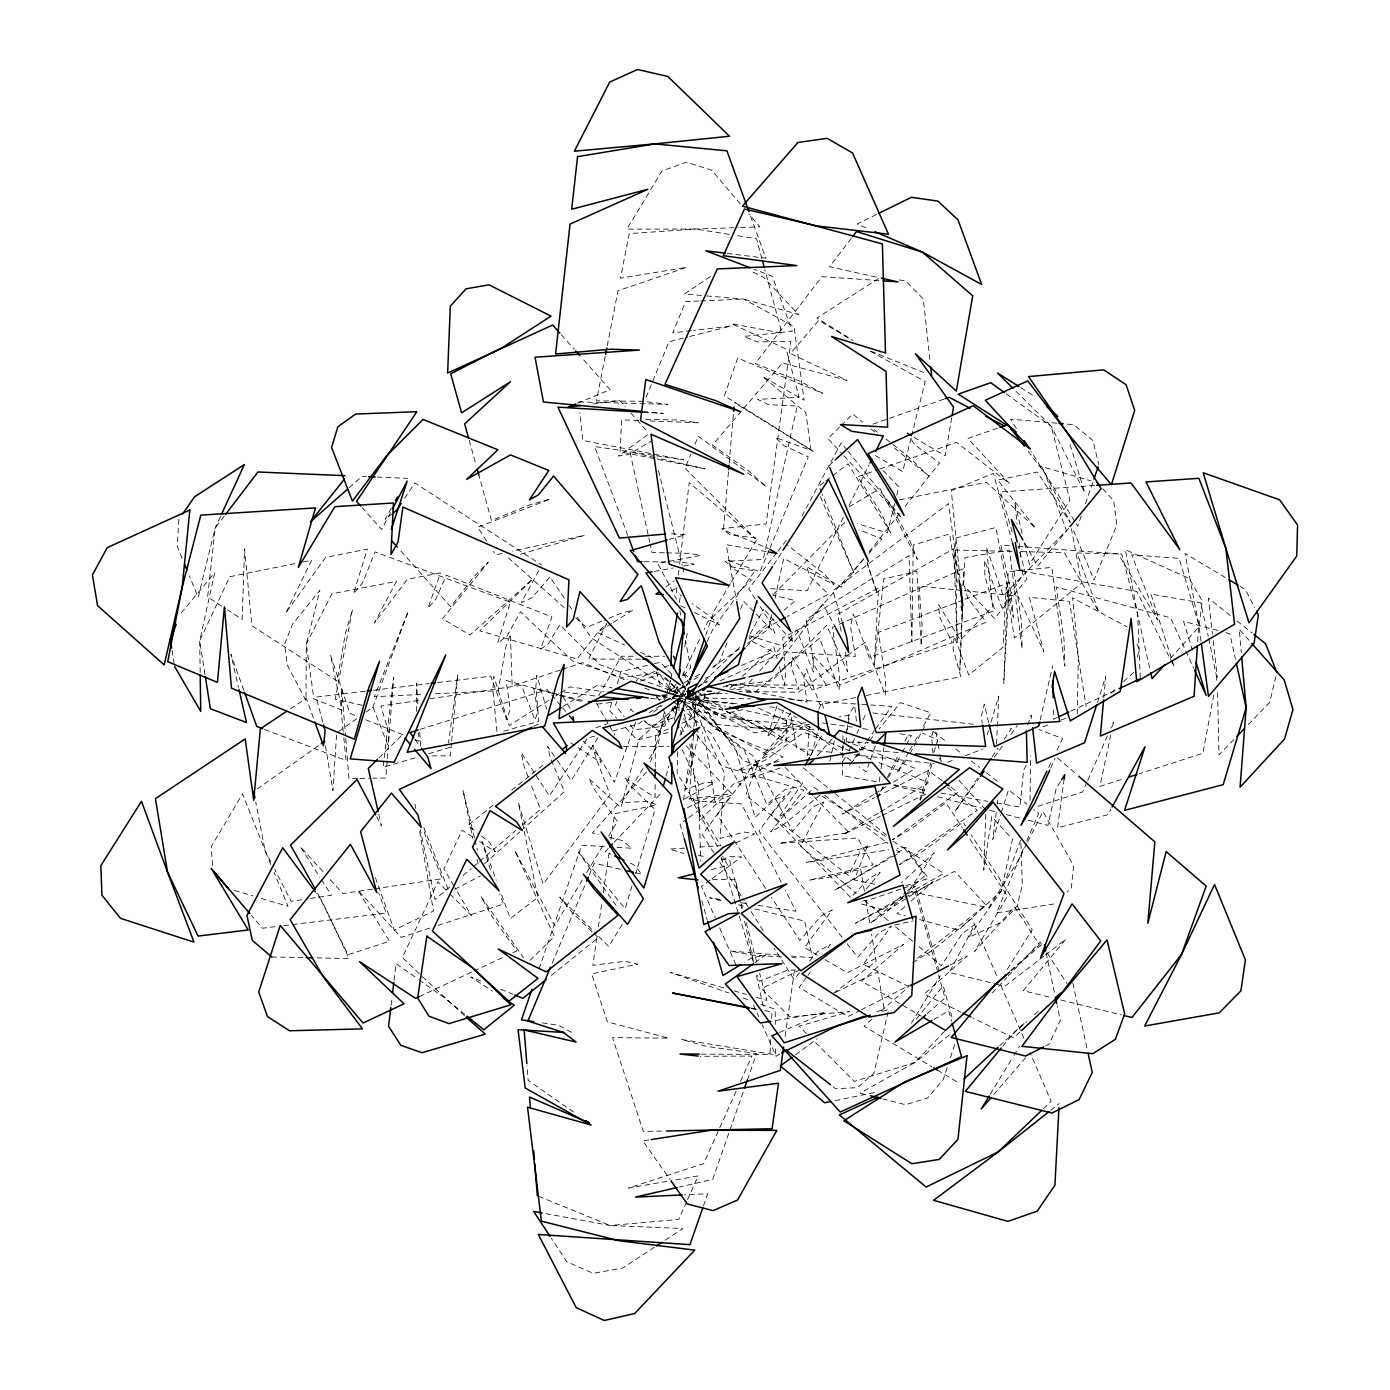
<?xml version="1.0" encoding="UTF-8"?>
<svg xmlns="http://www.w3.org/2000/svg" width="1390" height="1390" viewBox="0 0 1390 1390"><rect width="100%" height="100%" fill="white"/><g stroke="black" fill="none" stroke-linecap="round" stroke-linejoin="round"><path stroke-width="0.75" stroke-dasharray="5 3.75" d="M655.142 784.533L655.072 797.495L624.266 777.653L630.921 786.201L655.003 809.536L635.699 873.598M655.229 767.245L655.402 736.995L678.946 700.317M842.757 752.598L842.496 775.707L876.69 781.753M842.774 750.496L842.879 742.104M842.896 740.001L842.948 735.797M1030.06 800.414L1030.563 756.195M1077.25 714.008L1078.362 656.41L1072.576 597.77L1127.099 626.89M677.729 751.556L677.086 773.153L720.837 845.624L697.415 847.222M678.928 710.533L679.31 697.572M985.771 814.401L983.755 870.209L991.782 816.573L1012.476 839.421L1001.234 891.025L968.622 937.468L1002.815 921.553L1017.115 906.176L1022.345 885.065L1020.799 839.994L1001.234 891.025L958.648 930.101L919.641 919.607M962.227 605.449L959.83 670.397L962.731 606.509M962.94 585.972L963.583 568.649L832.436 627.376L839.491 674.984L839.195 690.031L819.596 638.149L754.944 692.394L746.395 692.689M669.945 690.813L670.345 680.405M963.704 585.207L964.955 557.529L1009.453 550.162L1022.119 648.661L1021.442 621.504L1013.744 569.605L1020.121 570.734M996.543 744.032L998.75 696.216L990.844 722.661M770.668 1039.598L769.973 1054.489L699.257 1054.106M771.693 1018.349L771.989 1011.972L763.527 1010.374M178.841 519.408L177.277 546.496L182.09 558.241M681.847 723.165C695.191 719.794 704.626 706.763 704.678 693.21M807.486 755.674L809.31 726.379M336.554 734.997L332.922 790.667L325.069 743.372M693.384 735.64L689.44 795.845L717.431 846.684M693.94 727.039L696.06 694.792M1197.659 641.468L1198.771 624.614L1185.062 553.463L1227.092 578.605M387.15 760.869L385.794 777.983L372.798 778.192M387.306 758.731L393.7 677.399L384.074 758.784M728.447 471.731L723.443 530.024L768.322 548.355M729.194 463.096L733.451 413.438M451.507 743.094L450.343 755.865L431.63 755.847M451.698 740.974L457.71 675.036L448.553 742.781M1103.799 697.78L1105.728 676.53L1097.388 702.61M677.469 692.376L678.094 686M846.076 742.677L847.083 732.026M847.292 729.889L848.109 721.375M848.3 719.238L848.717 714.981L854.659 705.477L856.57 722.261M383.814 760.921L383.049 767.35L416.236 757.446M676.843 587.97L676.339 592.262L681.604 596.032M678.355 575.078L679.363 566.477M679.623 564.34L689.197 482.695L755.257 538.486L685.027 468.291L690.813 454.252M391.059 1005.422L392.049 997.064M394.048 980.332L396.028 963.618L417.191 978.543M996.248 812.403L992.808 839.456L1000.644 814.679M997.308 804.08L997.846 799.928M879.262 781.667L880.704 771.05M880.999 768.931L883.884 747.733M1064.167 778.939L1057.512 827.849L1107.934 814.696L1111.027 809.032M785.124 1036.401L794.715 968.482M596.849 937.572L592.87 965.32L624.909 961.202L637.663 964.156L591.636 973.886L607.343 1021.824L668.642 1038.191L612.538 1037.635L643.257 1131.408L664.403 1131.043M598.378 926.904L602.061 901.311M603.277 892.762L609.411 850.089M610.94 839.421L614.623 813.81L656.845 804.897L648.035 801.387L621.712 802.534L643.309 768.131M683.55 799.962L692.133 741.287M679.293 602.53L680.753 594.034M951.733 417.747L945.165 455.851L912.761 436.564M678.042 701.116L675.245 717.118L678.754 701.464M1213.748 694.93L1202.889 753.311L1139.07 773.813M1216.458 680.318L1217.24 676.148L1212.671 636.047M675.227 696.703L677.208 686.295M684.714 646.732L687.876 630.07M664.142 712.983L658.096 744.588L647.862 760.886M605.171 356.396L596.466 400.859L643.483 401.328M607.239 345.815L618.029 290.753L686.643 267.332L620.496 278.174L629.218 233.607L695.695 229.055L738.438 227.578M1137.506 657.14L1139.192 648.852L1136.412 643.136M842.479 750.253L843.348 746.117M843.782 744.05L845.52 735.779M845.954 733.712L847.674 725.424M848.109 723.356L849.846 715.086L839.351 716.875M1110.784 734.806L1099.959 786.375L1124.666 778.435M1112.521 726.553L1113.39 722.435L1110.819 728.221M771.485 614.814L768.305 629.427L746.969 643.831M775.099 598.134L783.699 558.485L833.948 584.582L824.131 573.948L786.74 544.376M829.882 760.938L831.22 754.978M831.654 752.998L834.33 741.078M1040.224 719.812L1052.664 665.775M674.15 720.42L678.529 701.95M1275.898 676.496L1269.626 702.454L1247.282 725.597M894.691 503.562L887.359 532.856L857.283 523.596M896.776 495.188L898.861 486.813L880.86 468.187M911.041 438.111L902.666 471.627L874.762 455.208M911.562 436.026L925.184 381.572L868.941 350.454L923.777 372.52M666.905 693.523L670.154 680.944M670.71 678.841L672.326 672.552M666.053 776.193L668.851 765.907M811.378 754.822L818.119 730.654M931.873 763.944L924.941 788.755L920.302 800.188M919.832 799.719L930.883 762.606M933.958 752.303L937.659 739.932L922.665 733.155M611.808 702.28L609.359 710.446L616.673 718.213M617.316 683.88L620.982 671.613L652.119 664.229M933.211 731.088L931.578 736.526L933.02 753.172M987.195 734.858L988.412 730.793M631.964 886.003L625.118 908.747L578.414 852.087L618.168 908.365M776.941 705.859L767.454 737.343L773.848 728.777L783.751 710.412M1001.304 812.611L1008.497 789.885L1026.967 804.219M650.503 762.068L666.14 713.105M947.181 1067.607L943.254 1079.544L927.721 1097.961L905.568 1104.737L882.876 1098.934M950.447 1057.651L955 1043.716M705.703 635.247L714.008 611.009L730.375 583.678M1081.246 516.02L1077.719 526.271L1075.443 522.588M1085.468 503.701L1093.218 481.131M538.955 969.073L581.645 845.224L606.631 846.736M703.444 1205.964L707.701 1193.749L684.332 1194.827M743.146 1092.123L712.722 1179.363L679.31 1187.043M747.403 1079.943L756.594 1053.568L706.815 1046.409L681.256 1039.407L775.464 1054.854L775.429 1046.166M1027.714 724.833L1031.154 715.068L1031.867 721.341M635.647 722.47L614.397 782.292L592.626 745.388L595.806 757.724L610.036 794.594L543.143 884.127L518.314 802.499L537.826 897.349L510.321 918.581L500.678 892.258M875.3 746.169L866.126 771.902L859.211 766.759M372.763 707.597L408.365 611.148L374.344 696.685L423.446 694.322M727.057 642.736L718.335 664.403L712.601 667.461M740.523 609.237L743.685 601.349L774.908 633.076L769.938 621.782L756.542 600.966M694.948 444.227L698.249 436.217L766.446 486.795L748.776 471.088L712.445 445.078L782.431 362.946L847.101 380.391L790.441 353.564L818.762 320.326L850.367 339.299M646.072 397.332L669.042 341.749L687.668 337.023M552.247 963.062L585.85 883.136M589.204 875.144L594.242 863.155L621.156 869.445M769.087 550.093L759.913 571.898L727.37 560.17L732.495 568.163L751.399 580.047L707.736 621.834L704.122 629.531M769.921 548.112L808.285 456.876L784.151 445.773L775.551 437.572L811.013 450.377L805.835 412.656L762.554 376.534L804.132 400.216L793.985 326.459L743.615 299.076L703.427 295.636M617.091 701.186L615.457 704.973L624.093 716.562M672.899 707.267L664.715 726.223L633.962 729.82L630.261 724.85M1023.353 848.838L996.508 912.9L1056.226 903.656M1026.776 840.95L1038.73 813.341L1033.691 809.432M1086.876 782.292L1082.584 791.952L1036.036 806.895M1087.727 780.363L1107.396 735.953M686.66 1201.638L678.685 1219.447L610.141 1225.494L544.255 1213.348M687.546 1199.657L698.18 1175.923L670.727 1180.701M736.092 1091.272L703.688 1163.621L628.471 1188.05L668.607 1181.066M740.47 1081.49L751.851 1056.07L700.212 1056.296M849.012 750.739L851.636 744.971M852.504 743.042L856.014 735.345M856.9 733.416L858.655 729.559M863.034 719.933L866.543 712.236M1050.684 768.131L1055.062 758.523M220.489 516.472L215.189 528.026L198.162 597.37L189.335 575.842M672.465 698.44L674.046 695M689.214 680.839L681.986 696.581L676.913 696.668M707.267 641.468L712.688 629.653L754.961 570.908L732.026 567.016L725.059 561.282L763.197 559.475L797.252 406.036L768.566 404.664L757.602 399.347L799.18 397.366L786.201 349.081L731.522 323.714L781.91 333.148L764.795 269.504M675.227 691.073L677.034 687.216M682.455 675.679L700.508 637.228M818.745 709.3L821.994 702.402L823.957 710.638M1048.703 767.471L1051.483 761.685M1057.025 750.131L1062.568 738.577L1039.216 729.611M882.789 786.949L878.185 796.435L883.38 786.914M887.411 777.444L898.496 754.666M904.96 741.374L908.66 733.764M1026.185 765.143L1023.561 770.529L1019.93 807.069L996.422 802.916M843.365 517.184L807.208 590.733L768.305 588.561M849.064 505.578L869.045 464.938M680.926 697.902L683.602 692.498M1026.793 843.661L1018.227 860.671L988.742 907.687L908.73 891.216L934.236 852.834L901.485 882.737M1027.749 841.767L1043.004 811.499L1073.619 865.709L1071.377 887.689L1067.242 892.05M390.468 512.702L381.607 529.434L362.13 507.593M801.891 516.159L841.245 442.785L846.632 449.491M681.308 694.844L688.345 681.76M910.016 753.589L913.056 747.942M914.081 746.065L921.188 732.86M922.196 730.984L925.254 725.337M888.575 777.375L901.05 754.527M902.075 752.616L905.203 746.899M906.245 744.988L911.44 735.466L896.62 733.364M391.285 508.08L385.169 519.217L391.737 514.126M538.781 570.734L521.267 602.6L531.884 597.822L549.919 576.972L564.496 598.465M810.526 755.76L822.741 733.694M750.218 633.701L763.892 609.046M908.573 752.355L896.898 773.049L907.983 757.359M909.633 750.478L913.873 742.955M914.933 741.078L919.172 733.555M923.412 726.032L930.848 712.861L900.459 702.628L879.019 728.986M598.603 695.73L621.382 656.254L636.585 656.254M679.988 735.206L699.535 701.377L696.268 695.73M731.453 581.854L757.637 538.139L730.393 535.046L721.671 528.704L766.133 523.943L790.893 341.523L757.168 341.888L743.806 336.415L792.283 331.22L772.388 276.315L754.249 269.347M582.236 880.009L554.784 925.792L514.804 850.541L554.454 936.46L530.216 960.229M586.632 872.677L604.216 843.382M608.611 836.05L617.386 821.403L594.433 789.572L588.717 778.4L620.965 807.764L638.966 739.185L686.312 698.336M911.44 1023.162L940.352 975.606M990.253 1094.243L1012.789 1057.303M1013.918 1055.444L1019.548 1046.218M622.234 924.419L608.698 946.486L597.995 935.713M1060.448 781.684L1056.139 788.686L1047.973 825.382L1027.14 819.978M597.943 737.638L571.273 780.555L555.878 758.332M1007.194 969.421L1032.249 929.667L971.297 834.869M773.709 564.774L781.875 552.091M586.875 739.15L549.328 795.966L535.306 774.334M635.803 681.691L637.715 678.807L655.02 671.335M404.612 498.35L414.811 482.99L541.874 565.105M842.531 761.564L846.076 756.334M977.761 777.983L954.895 811.552L979.064 778.244M992.217 756.768L998.228 747.942M1004.24 739.098L1011.468 728.499L1007.211 728.03M849.533 765.212L865.64 742.729M866.891 741.009L874.327 730.636M875.561 728.899L891.685 706.415L870.435 704.956M994.319 757.202L1003.215 744.918M1010.843 734.407L1017.202 725.632M806.652 977.101L799.146 987.421L847.917 1016.577L859.454 1010.739M807.903 975.38L810.387 971.94M827.884 947.876L830.386 944.435L817.65 951.577L809.293 961.341M783.995 655.785L822.915 604.059L835.807 628.141M224.259 516.142L215.189 528.026L207.614 596.988L225.771 608.768M851.375 238.246L829.535 266.724L879.245 277.739M776.558 552.942L748.724 588.821L755.413 599.229M777.896 551.239L787.174 539.285M863.816 558.641L841.211 587.206L806.513 566.547L809.97 576.555L828.457 594.121L787.313 616.465M869.132 551.917L899.712 513.275M905.029 506.568L939.605 462.887L914.742 444.765L910.519 438.232M916.392 1018.905L943.237 985.857L952.862 1020.104M850.871 763.562L868.298 742.156M869.636 740.505L873.65 735.571M1068.684 528.217L1037.635 566.043L1023.961 541.822M1002.677 1046.323L1015.117 1031.31L1026.359 1021.581M181.186 613.007L214.72 572.715L199.708 640.842L200.177 672.899M866.283 889.027L880.148 872.451L869.723 878.063L850.68 897.593L771.05 814.766L793.933 787.4L784.69 789.937L766.741 804.376L744.658 751L683.949 702.853M799.545 972.739L793.968 979.255L774.265 948.154M993.781 1094.521L1025.837 1057.425M817.337 755.691L832.488 738.351M667.843 693.662L676.409 683.897M683.533 675.749L690.674 667.617L685.496 640.373M646.472 771.85L592.453 832.992L598.447 834.521M752.372 679.05L749.523 682.229L725.928 685.861M759.531 671.127L796.678 629.931L813.376 672.1L813.081 659.294L806.044 619.523L909.025 555.635L911.91 641.919L913.213 545.175L949.613 533.916L957.258 582.566M863.034 559.857L784.794 646.68L747.994 635.352M868.837 553.411L881.868 538.938L859.142 529.816M1170.606 658.2L1199.101 626.664L1202.246 600.827L1189.093 578.396L1125.379 549.71L1137.646 614.519L1150.208 670.432M992.408 992.912L1006.864 977.483M1008.306 975.936L1040.137 941.951L1042.483 945.582M608.195 848.56L605.223 851.653L610.888 854.259M614.119 842.34L661.571 792.648M944.522 1031.432L914.811 1062.516L860.184 1093.113L866.37 1094.695M1233.868 739.48L1218.978 754.909L1217.571 691.056M685.791 693.419L681.065 698.249L683.289 701.846M746.534 646.472L763.006 629.653L777.966 621.539M773.431 594.295L846.597 520.642M379.088 757.793L402.249 734.928M839.612 427.025L827.901 438.545L842.409 454.165M841.072 425.583L852.765 414.046L862.686 422.143M697.936 687.32L739.602 647.358M729.854 688.38L736.109 682.386M742.364 676.409L773.657 646.472L777.132 658.704M1043.351 1108.786L1051.153 1101.332L1030.025 1052.595M999.653 1045.732L1026.654 1021.65M1019.947 1031.971L1013.605 1037.861L972.757 1017.88M1110.992 693.21L1117.265 687.459M1123.554 681.726L1134.553 671.665M828.979 465.633L833.739 461.289M904.039 896.081L886.559 911.962L870.383 923.308L905.95 892.241M905.62 894.639L915.159 885.986L939.188 971.436M484.554 863.798L519.704 832.019M521.302 830.577L564.427 791.588L550.301 757.672L547.591 746.378L554.697 756.629M1010.808 970.515L1039.407 944.714L1014.491 906.888L974.616 951.472L1007.455 896.202L968.396 836.884M904.89 906.61L897.054 913.543L905.272 915.749M911.145 901.068L933.055 881.694L886.681 910.745L859.124 903.344M871.895 1019.235L864.024 1026.202L931.891 1066.79M881.364 1010.877L908.174 987.213M927.252 1013.605L945.026 997.933L938.667 975.311M349.185 487.751L362.078 476.405L366.421 476.596M907.566 890.834L925.34 875.3L904.751 848.404L893.683 855.006M1034.403 1014.631L1039.216 1010.478M1011.277 970.741L1042.344 943.949M449.804 886.872L434.983 899.556L420.284 829.535M462.992 875.596L471.245 868.559M472.895 867.151L477.83 862.912M479.48 861.505L515.742 830.508M522.345 824.878L540.467 809.38L530.407 783.022M749.453 639.122L774.056 618.498M783.908 610.262L795.393 600.636L772.579 594.99M820.204 794.924L783.613 824.548L770.651 831.915L803.907 790.128L721.862 766.081L696.529 734.684M493.155 805.158L467.891 825.486L476.179 831.915M511.676 790.267L545.349 763.162M551.343 975.415L598.221 937.711L593.582 933.229M949.37 1034.977L914.811 1062.516L854.294 1081.403L814.418 1041.527M1050.684 1110.297L1059.18 1103.573M642.076 721.202L638.74 723.825L612.26 731.209M653.786 712.028L662.161 705.46M672.187 697.606L675.54 694.983M917.713 958.144L985.979 905.081L954.582 871.391L905.029 897.349M824.148 482.261L819.005 486.205L821.438 492.251M825.851 480.94L830.977 476.996M832.697 475.675L848.091 463.808L890.608 532.752L880.878 512.667L857.752 476.735L877.924 469.716M1043.786 956.216L1004.918 986.17L1000.8 985.163M1045.489 954.913L1065.765 939.275L1023.266 990.688L1050.44 997.394M833.635 993.259L876.134 961.307L871.565 934.045M710.203 879.992L701.464 886.403L715.346 918.026M711.941 878.706L741.652 856.883L729.281 856.622L719.846 861.001M795.48 1054.802L817.389 1038.712M647.479 434.879L618.359 456.042L628.732 454.513L651.076 441.117M665.966 586.858L674.289 580.812M687.06 818.849L680.04 823.923L684.158 838.448M688.797 817.581L716.823 797.321L706.832 797.947L685.843 808.528M755.031 962.592L765.49 955.017L752.007 957.762L744.745 962.175M257.185 789.016L321.264 743.754M338.43 731.626L357.456 718.196M366.091 712.097L373.007 707.215L387.949 745.179L388.939 733.173L380.947 706.033L421.361 700.056M681.778 696.703L685.201 694.34M672.291 694.27L700.751 675.053M713.192 666.644L739.862 648.644M710.464 276.593L684.384 294.002L701.307 295.445M290.354 708.865L306.234 698.284L314.157 720.037M654.534 1247.16L622.598 1268.097L593.096 1273.292L566.72 1261.686L551.361 1238.334M665.184 1240.175L682.924 1228.534L610.141 1225.494L537.322 1195.765M878.532 278.539L816.938 318.015L852.887 340.376M548.546 700.543L509.192 725.597L493.798 676.218L492.859 689.631L497.116 733.295M555.687 695.99L559.266 693.714M561.056 692.585L570.004 686.886L603.885 691.664M611.652 623.485L597.422 632.433L624.875 645.082M613.424 622.372L632.989 610.071L621.434 613.146L603.972 620.27M873.389 794.646L842.409 814.053L874.866 797.582M875.214 793.499L886.142 786.653M893.423 782.101L915.298 768.392L847.083 741.635M912.691 962.61L931.96 950.673L971.853 918.373L997.516 977.622M562.95 706.45L597.353 685.305L612.017 687.824M649.026 712.705L661.675 704.921M878.428 813.081L843.226 834.556L880.148 816.451M880.287 811.951L928.451 782.57L876.273 761.459M779.686 1054.159L776.106 1056.331L762.224 1024.725M891.841 856.118L834.643 890.243L890.556 857.978M849.082 506.846L880.044 488.585L917.348 559.232L909.147 538.938L888.749 502.016M933.837 1019.478L948.675 1010.86L951.594 1021.25M892.415 856.9L899.869 852.591L896.463 850.002M697.763 686.851L706.971 681.847M684.332 799.059L713.956 782.952L705.929 782.275L685.096 789.433L698.562 734.858L697.276 728.603M670.536 689.805L676.27 686.764M683.915 682.699L687.737 680.666M695.382 676.6L701.133 673.542M681.048 696.79L685.757 694.305M950.343 964.938L967.249 956.025L924.142 994.093L961.098 1012.181M903.118 898.357L855.476 923.308L943.827 873.441L892.919 841.106M670.814 699.83L674.567 697.884M676.443 696.911L683.949 693.002M702.715 683.237L708.344 680.318M454.756 889.305L480.471 875.909M876.777 796.626L928.312 770.477L942.229 780.763M861.366 1009.765L911.319 984.433M704.348 699.048L695.73 703.392L689.266 699.101M1045.471 1046.01L1049.085 1044.185L1060.275 1020.503L1057.199 1005.752M876.534 214.46L857.144 223.998L869.028 229.124M882.094 815.496L928.728 792.613M735.97 842.966L754.579 833.844L744.397 832.071L720.072 838.431L724.381 773.083L688.884 696.199M800.101 969.751L761.564 988.655L789.781 1016.872L849.724 1011.555L799.094 1026.185L806.756 1033.865M835.564 992.321L877.889 971.853L884.127 1009.175L874.084 1012.754M670.918 590.924L678.459 587.345M533.777 726.327L539.633 723.582M419.485 996.543L472.061 971.888M474.007 970.985L503.215 957.276M512.945 952.706L516.854 950.882L491.834 916.201L480.992 896.428L523.543 957.936M1057.303 717.431L1053.429 719.221L1053.255 706.398M1070.804 711.141L1115.197 690.465M672.378 697.537L678.233 694.861M676.722 700.351L682.612 697.693M719.864 680.909L784.586 651.754L855.389 656.497L850.489 626.49L853.269 613.894L869.184 657.418L994.84 610.488L984.885 576.207L984.589 560.396L1001.929 607.847L1022.64 575.113L1021.702 566.564M741.53 665.532L772.927 651.858L752.563 641.589L749.141 636.915M779.582 1032.475L825.886 1012.32L773.014 1020.903M664.629 667.183L668.468 665.515M668.399 728.968L660.719 732.304L643.813 720.559M577.528 403.169L610.123 389.687L581.385 357.369M602.026 621.069L586.51 627.411L573.74 616.048M671.405 691.734L685.374 686.156M705.321 678.181L713.313 675.001M963.062 600.046L878.428 632.328L885.621 680.11L885.291 695.07L865.188 642.267L798.555 692.289L738.855 691.438M965.077 599.281L1009.401 582.375L1003.771 683.585L1008.184 571.724L1051.83 567.381L1064.81 666.14L1063.993 639.087L1056.174 586.997L1170.502 617.786L1193.645 668.19M947.58 762.259L955.434 759.322M965.251 755.674L982.939 749.088M1042.952 726.761L1048.998 724.52M1061.109 720.003L1067.155 717.761M640.564 681.048L659.625 674.115L679.814 691.108M673.333 717.813L650.468 726.153L644.265 720.923M873.007 424.106L945.131 398.739M879.94 469.021L956.581 442.368L1009.592 483.703L967.892 438.441L999.879 427.303M595.928 727.787L608.09 723.565M780.276 767.975L757.984 775.603L744.971 778.278L783.004 756.907L715.12 729.142L687.147 695.973M871.217 899.191L901.206 888.94M903.205 888.262L913.213 884.839L938.094 973.261M560.465 669.997L512.163 686.069L510.373 634.101L505.821 646.993L498.176 690.708L434.114 693.801M562.481 669.337L582.601 662.648L624.77 679.884M429.875 928.051L401.206 937.399L357.769 890.069L389.513 941.204L348.091 954.722L317.511 892.988M438.059 925.375L503.58 904.004L499.705 893.961M905.741 885.708L928.416 878.428L905.654 847.24L897.193 848.543M882.598 1011.364L888.679 1009.418L873.824 1073.375L857.404 1087.64L835.616 1088.735L832.245 1086.094M420.249 729.333L547.208 689.753L561.108 706.033M428.676 753.728L451.489 746.917M520.677 554.228L584.547 535.324L512.58 551.135M669.233 539.407L685.652 534.681L669.806 533.691M503.684 731.262L538.747 721.323L535.88 686.139L536.783 675.366L546.704 709.352M589.864 737.465L595.98 735.762M779.026 761.251L748.081 769.226L737.743 770.442L768.844 755.604L717.622 727.196L695.66 693.176M726.744 685.444L730.879 684.401L799.007 689.145L791.101 666.835L792.387 657.557L812.281 690.083L952.359 642.736L939.605 616.899L938.58 604.615L960.264 640.06L992.582 606.718L986.414 547.365L1003.232 595.719L1066.425 530.511L1044.741 472.93L1031.05 451.437M689.735 336.484L731.14 325.99L693.575 330.42M887.289 842.253L806.287 862.53L888.749 849.846M711.315 869.601L727.804 865.518L722.609 856.101M654.203 663.742L660.424 662.266L673.611 676.235M668.312 732.565L637.176 739.949L624.006 725.98M894.535 925.08L913.195 920.944M501.999 553.463L495.657 554.853L493.398 551.413M742.833 709.682L720.003 714.703L681.708 698.284M862.79 901.033L867.013 900.112M835.129 1100.654L874.797 1092.47M899.382 499.879L986.5 482.261L1035.567 528.13L997.673 480.002L1037.235 471.992L1070.265 522.466L1041.51 466.501L1091.011 480.87M692.759 697.38L720.107 691.803M730.636 689.666L753.78 684.957L826.303 685.114L813.428 664.246L812.889 655.281L840.446 685.131L986.222 622.147L967.701 598.065L964.434 586.041L994.458 618.585L1026.915 579.074L1018.331 546.201M294.871 563.628L229.767 576.711L199.708 640.842L205.042 674.793M303.281 561.942L311.673 560.24L285.68 613.216L325.503 557.477L367.377 549.05L353.425 593.86L362.738 582.566L375.022 551.899L510.339 602.183L497.533 643.292L506.95 636.186L520.503 611.774L572.611 660.997L627.585 679.276M855.719 697.572L819.996 704.678L806.634 669.163L803.594 678.442L807.121 702.124L741.061 689.023L736.787 689.735M866.231 695.486L960.803 676.669L953.071 648.887L954.183 636.377L968.76 675.088L1003.094 647.115L1006.186 587.119L1014.422 637.888L1081.594 583.192L1071.429 528.756M654.238 571.446L673.073 567.989M683.55 566.077L694.027 564.149L680.631 562.064L667.704 561.925M805.766 722.626L765.89 729.437L724.746 710.968M696.234 696.546L721.844 692.237M649.13 1139.887L642.736 1140.877L669.98 1179.432M809.432 724.294L754.405 732.808L690.882 698.875M301.804 899.73L291.205 901.328L274.751 869.358M310.283 898.461L331.498 895.282L321.073 879.053M372.537 889.148L342.878 893.579L328.648 877.924M374.657 888.818L442.437 878.671L427.043 841.715L423.689 829.622M429.875 698.805L521.372 685.27L535.081 720.107L537.739 711.315L533.743 688.345L550.127 692.428M592.852 404.004L619.818 400.581L625.413 406.888M722.974 686.973L771.832 680.822L826.65 625.378L847.5 671.613L845.502 651.51M597.214 704.139L614.189 702.054M275.203 926.661L262.38 928.225L251.329 915.298M283.751 925.618L386.316 913.108L378.601 892.919M365.118 691.23L316.103 697.102L323.001 722.974M373.632 690.222L429.041 683.585M437.555 682.559L490.826 676.183L506.672 719.742L510.234 708.952L506.047 680.422L557.407 694.757M691.473 330.681L672.691 332.905L685.635 301.56L698.51 301.022M627.724 676.53L658.495 672.934L672.065 691.16M661.744 695.122L668.208 694.531M707.145 691.647L711.367 691.282M1094.625 485.475L1000.366 491.973L1012.91 534.438M684.627 848.109L669.719 849.134L683.863 853.46M795.792 969.959L787.192 970.342L759.305 981.305L757.394 975.102M700.664 300.918L743.615 299.076L798.451 314.47L763.579 277.288L750.461 270.946M667.356 695.521L656.671 695.904L656.949 699.882M680.179 695.052L684.453 694.913M699.396 694.375L727.178 693.384M740.575 227.508L759.809 226.848L748.81 213.886M357.63 778.417L348.959 778.556L345.693 737.795M359.784 778.383L370.626 778.226M712.549 879.714L735.414 879.366L740.453 902.371M645.273 656.254L664.802 656.254M623.554 746.482L669.146 746.482M640.651 659.155L588.63 659.068L606.648 623.658L598.638 631.321L577.006 659.051L479.793 630.817L532.7 579.178L469.907 635.056L442.507 618.706L488.272 562.186L474.164 576.503L450.603 606.735L398.774 548.65M643.97 561.699L665.549 561.908M706.885 690.986L713.279 691.073M695.035 697.902L750.826 698.822M645.603 419.346L677.608 420.006L698.301 422.786L647.201 420.822M664.455 552.82L652.049 552.56L650.207 544.168M666.522 552.855L689.249 553.324L700.543 555.427L657.748 563.419L676.548 599.194M271.797 956.928L304.028 957.606M316.92 957.884L349.151 958.579L321.646 900.355L316.625 893.562M1012.25 551.413L953.644 550.006L958.752 578.9M1020.92 551.622L1064.323 552.664L1098.899 612.173L1076.972 552.959L1121.765 554.037L1137.646 614.519L1140.286 678.772M578.761 401.901L667.895 404.386L645.516 401.571M813.984 729.68L751.33 727.752L724.955 710.082M848.456 742.052L867.742 742.677M638.67 420.492L621.643 419.849L620.149 451.767L704.904 468.83L657.001 457.988M377.263 477.048L407.635 478.351M643.952 412.274L663.291 413.421L644.039 411.596M617.038 847.361L631.599 848.23L622.494 840.62L608.472 837.058M781.753 956.963L752.841 955.139L730.011 951.038L778.609 955M792.074 957.606L796.209 957.866M878.897 280.572L821.907 276.662L755.257 363.624L800.432 381.416L822.654 393.318L737.69 358.064L724.399 395.768L813.254 451.333L734.372 402.648M789.694 699.396L859.819 704.226M861.939 704.365L868.316 704.817M1009.453 545.697L1000.922 545.071L1011.034 592.314L1013.258 617.351L995.813 527.488L955.33 538.191L957.241 642.892L953.662 548.824L837.545 614.345L841.523 632.919M1017.984 546.34L1118.255 553.846L1157.627 619.992L1131.651 554.853L1179.137 558.398L1198.771 624.614L1201.064 641.502M898.34 752.494L859.698 749.54L858.725 741.148M791.292 956.042L812.42 957.762L804.706 921.136L748.897 907.462M1056.852 423.185L1010.513 419.189L1017.358 429.944M1067.381 424.106L1073.688 424.645L1092.87 440.474L1098.847 464.729M688.033 698.805L737.499 703.688M769.765 706.867L776.211 707.51L796.974 717.952M962.071 590.437L919.016 586.041L922.074 625.222L921.205 645.864L916.827 571.429L883.71 578.952L874.258 665.098L878.549 587.953L782.674 637.836L783.995 654.742M964.226 590.663L1018.036 596.154L1043.803 651.597L1029.365 597.3L1069.431 601.401L1086.129 706.398M831.029 752.233L796.731 748.446L790.441 712.861L786.462 720.281L786.01 742.451L731.053 711.715M854.607 754.84L933.924 763.597M872.937 712.948L975.241 724.433M686.504 698.718L733.26 703.931M727.3 253.449L733.712 254.231M735.849 254.492L765.821 258.192L749.662 213.626M564.01 691.942L598.273 696.425M899.243 279.981L905.533 280.849L923.255 298.919L930.24 362.79M650.485 698.249L661.084 699.743M822.498 722.887L828.84 723.79M830.959 724.086L852.139 727.092M862.721 728.586L871.2 729.785M698.405 855.545L706.711 856.744M721.236 858.829L729.542 860.028L740.679 901.919M542.187 1022.866L558.763 1025.299L572.524 1032.978M720.142 899.452L709.612 897.818L722.018 900.859M741.2 902.735L749.61 904.039M758.036 905.342L795.931 911.232L785.228 890.139M729.264 234.371L695.695 229.055L626.89 229.142L661.918 171.022L686.452 162.143L711.663 170.171L740.557 204.174M737.656 235.709L756.525 238.698L762.05 259.235M662.3 696.442L670.675 697.884M672.777 698.232L679.05 699.309M766.272 551.587L726.153 544.672L736.266 599.42M893.805 784.777L927.999 790.823M940.839 793.082L987.873 801.404M1022.241 571.116L1136.846 591.497L1174.15 666.818L1150.903 594.016L1200.717 602.86L1208.275 636.377M674.185 706.902L678.442 707.666M686.921 709.178L756.924 721.671L810.179 755.291M750.861 1007.959L755.083 1008.758M751.469 1008.567L757.863 1009.835M676.166 700.838L682.507 702.089M684.61 702.506L722.609 710.047M874.779 884.214L854.329 880.009L868.055 844.442L860.062 851.861L848.526 875.474L745.718 795.289L758.315 762.676L751.451 766.967L740.106 785.228L711.315 733.625L681.587 708.518M689.874 698.77L725.458 706.294M746.378 710.724L798.711 721.775L852.296 761.616M362.321 705.286L335.164 699.274L352.504 609.428L345.467 633.284L337.144 680.944L251.868 625.674L244.57 548.824L242.121 619.349L227.595 609.949M654.916 457.519L629.931 451.854L649.755 542.065M635.647 872.833L641.867 874.275L633.545 864.632L629.774 862.895M738.559 904.925L746.83 906.94M998.75 984.659L949.353 972.479L974.911 924.315L961.95 933.924L941.395 965.72L916.809 944.852M1060.883 999.966L1121.504 1014.926M552.178 692.932L584.929 701.081M893.84 785.437L927.165 794.072M937.59 796.765L981.323 808.111M989.663 810.266L995.9 811.882M1006.325 814.575L1025.056 819.44M1217.779 630.521L1183.585 621.313L1192.342 650.086M1225.824 632.693L1229.855 633.77L1235.432 659.138M559.458 695.33L584.113 702.193M723.669 987.873L670.189 972.375L728.76 992.964M733.955 990.861L746.308 994.441M756.594 997.429L766.88 1000.4L759.635 973.156M234.493 890.469L253.032 895.959M261.268 898.392L288.025 906.332L274.091 872.468M742.903 997.933L750.982 1000.765M761.077 1004.31L775.22 1009.279L775.307 1024.465M677.764 692.967L599.941 664.698L559.753 624.736L548.251 643.796L540.536 649.252L551.917 616.934L446.364 575.286L435.695 599.368L427.981 608.16L440.404 572.941L407.374 579.283L374.379 622.928L396.48 581.368L331.915 593.791L306.269 644.109L306.009 700.664L287.382 665.341L284.603 644.178L292.595 624.023L319.943 590.281L306.269 644.109L313.897 698.857L341.94 710.151L330.472 655.107L349.863 713.348L357.786 716.545M264.673 729.455L346.041 760.521L343.417 733.625M810.961 727.457L804.949 725.094L773.726 748.637L762.676 754.944L791.153 723.964L721.74 718.213L692.637 698.145M365.692 719.742L403.309 734.91M415.193 739.706L419.155 741.304L418.459 732.773M850.193 750.913L804.046 732.252L766.967 759.096L754.005 766.272L788.443 730.862L709.89 723.86L683.741 702.94M858.221 754.162L874.275 760.66M644.856 688.102L650.885 690.569M662.943 695.486L666.957 697.137M480.766 981.062L470.741 976.962L492.494 991.105M500.817 989.28L512.858 994.198M695.347 697.78L722.783 710.099M758.401 708.083L818.779 735.762M640.564 652.292L652.327 657.713M909.043 986.709L863.294 964.33L891.477 926.07L879.366 932.516L857.717 957.206L847.031 943.567M680.648 605.71L686.452 608.594M694.183 612.434L719.29 624.909L709.664 616.118L692.133 603.555M817.529 955.208L804.462 947.546L832.245 909.911L820.882 916.184L799.806 940.439L771.502 897.401M825 959.604L847.396 972.757L903.5 944.418L861.557 981.079L921.24 1016.16M937.399 1070.091L959.413 1083.244M1239.88 586.267L1245.353 589.534L1254.649 607.639M1020.816 387.654L1035.098 396.637M822.029 796.07L885.656 836.485M677.347 693.662L591.236 637.854L576.659 616.361M570.612 742.851L601.088 762.624L598.013 754.978L583.192 741.131M472.583 836.971L462.088 830.16L443.914 868.889L453.766 885.691M479.585 841.506L495.327 851.722L489.454 842.184L477.847 833.183M683.585 673.785L688.658 677.173M696.824 691.247L723.2 708.9M573.688 1112.087L528.165 1080.395L526.984 1065.678M418.963 979.794L443.653 997.203L465.389 1014.839M1006.29 393.909L1051.274 426.261L1084.756 492.599L1069.501 442.507M682.038 686.087L685.461 688.589M950.934 787.174L957.884 792.317L892.241 839.942L911.875 828.388L945.912 802.725L962.471 827.901M947.58 787.522L977.379 810.231L899.521 864.545L922.682 851.375L963.096 822.116L965.442 825.764M817.876 790.128L814.453 787.522L788.234 811.343L778.921 817.146L802.638 783.039L743.181 760.521L694.01 692.776M824.704 795.323L887.915 843.487M680.04 699.709L752.841 755.865L792.682 831.359L812.594 807.121L823.905 801.891L800.449 846.076L856.171 893.37M933.732 731.922L947.32 742.451M955.816 749.036L962.61 754.301M971.089 760.886L979.585 767.471M986.379 772.736L999.966 783.265M874.084 429.545L877.49 432.221M885.969 438.945L909.738 457.744L928.833 476.092L892.449 446.416M678.893 698.857L682.264 701.516M1230.254 615.527L1208.344 598.065L1212.428 633.944M1236.996 620.913L1252.164 633.006M803.177 767.836L833.305 792.126M834.973 793.464L886.837 835.303M870.957 428.885L875.909 432.933M633.388 711.767L630.278 709.161L633.84 712.201M673.333 701.55L679.936 707.128M864.372 900.338L888.94 921.205M895.507 926.765L915.159 943.462M1057.564 757.984L1077.024 774.751M508.306 557.876L564.166 607.534M464.469 1015.673L420.718 975.12M419.189 973.643L402.37 957.432L437.919 881.677L448.536 892.449M592.036 931.717L571.95 912.274L559.736 897.21L596.466 934.167M1016.003 391.302L1051.274 426.261L1069.935 500.278L1029.469 564.305L1024.065 541.631M665.324 677.608L683.48 696.025M450.047 893.996L471.28 915.558L454.86 887.567M785.107 767.454L812.507 795.341M814.019 796.887L849.029 832.523L779.182 843.33L857.63 837.962L873.024 864.928L808.546 880.235L826.981 877.75L860.705 869.063L864.563 892.119M686.069 745.718L731.783 793.742L688.988 798.92L701.672 801.387L741.461 803.889L781.336 882.476M682.386 685.548L688.241 691.751M843.869 455.729L901.884 518.227L847.97 451.159M1102.704 488.689L1113.703 500.73L1116.83 525.125L1093.965 579.978L1072.715 528.426M322.966 871.652L300.223 846.597L319.909 877.246M939.015 758.332L941.864 761.459M958.926 780.294L985.927 810.109M1249.054 640.338L1239.22 629.253L1241.287 652.605M561.265 334.747L574.209 349.29M631.008 413.178L647.792 432.064M765.299 610.644L793.134 642.649L790.441 635.039M562.481 707.666L566.651 712.549M692.498 696.668L735.432 747.611L755.065 817.459L774.873 799.076L784.759 795.984L758.888 831.081L845.693 941.864M673.855 706.606L677.851 711.558M683.185 718.161L691.195 728.082M682.143 693.071L685.27 697.016M1028.218 451.246L1044.741 472.93L1074.314 520.746M415.089 739.532L420.18 746.534M569.361 605.623L571.794 609.202M765.612 888.418L717.257 814.888L742.729 780.363L733.92 783.699L715.155 802.013L704.435 735.936L702.211 732.356M486.639 541.058L477.621 527.244L550.423 498.975L529.573 504.935L491.487 520.486L478.924 475.276M534.125 772.527L521.267 752.685L524.221 766.811L529.625 780.989M1047.139 952.828L1066.964 983.668M713.991 853.043L702.402 834.747L731.053 795.323L721.306 799.076L700.351 819.961L689.84 744.102M719.794 862.182L744.136 900.598M745.283 902.423L749.922 909.738M751.087 911.579L763.84 931.7M657.14 696.911L659.416 700.543M684.401 703.635L697.763 725.163M562.933 696.616L570.386 708.796M663.725 695.956L665.41 698.77M683.255 673.177L689.77 684.453M596.432 703.253L614.884 735.206M682.89 683.672L685.044 687.407M376.62 816.677L381.52 825.973L378.671 813.636M270.876 861.835L265.073 850.558L242.503 793.916L211.28 846.562L212.548 866.039M672.187 708.17L675.905 715.728M681.465 727.074L684.262 732.756M663.1 709.282L670.345 724.642M682.108 749.592L698.423 784.134L700.716 861.174M820.308 496.578L853.79 572.663L822.255 494.249M719.69 927.912L737.048 967.423M753.536 1004.97L758.749 1016.82M1000.939 985.51L1024.048 1038.816M270.807 864.493L265.073 850.558L255.743 802.03M423.828 827.606L448.449 890.156M490.392 869.845L482.122 841.645L496.23 880.113M627.724 535.393L594.642 446.52L683.689 459.864L582.723 440.439L579.856 412.604M375.422 877.733L394.256 930.101L433.489 911.023L419.398 829.743M243.841 690.343L230.931 654.273L238.489 687.372M866.926 562.88L877.212 593.408L867.169 562.498M721.149 857.369L753.571 962.714M842.496 622.963L832.957 590.698L948.501 503.562L958.805 577.945M684.297 714.251L688.519 728.812M656.358 671.787L660.98 687.894M663.291 695.938L664.437 699.952M779.443 666.853L784.672 685.201L785.472 673.768L784.151 656.862M701.794 900.72L707.093 919.398M469.212 440.335L476.075 464.99M1012.546 543.09L993.398 473.347L951.333 490.705L959.917 577.91M741.235 904.021L742.347 908.209M746.256 922.873L756.838 962.679M658.46 470.55L682.177 565.157M682.699 567.259L684.28 573.566M474.407 837.753L462.992 790.215L472.791 838.274M474.911 839.821L477.395 850.141M988.585 722.383L984.242 704.105L981.305 716.493L982.244 722.922M1022.119 533.378L1014.769 502.468L1017.08 523.822M1208.744 638.462L1217.327 680.405M740.922 904.456L741.826 908.643M744.571 921.188L753.728 963.009M756.473 975.554L763.336 1006.916M1072.819 983.025L1087.275 1049.589M1046.184 953.071L1054.558 993.103M675.488 705.877L676.756 711.993M680.579 730.375L681.43 734.459M690.465 695.261L696.859 726.518M477.048 859.176L478.768 867.551M679.918 611.044L680.7 615.231M935.904 731.783L937.711 741.982M938.076 744.032L939.518 752.199M939.883 754.231L940.96 760.365M414.95 804.063L415.697 808.355M865.97 900.511L870.175 925.671M171.995 650.19L174.619 666.505M960.907 605.849L962.558 616.413L962.002 605.936M1019.165 543.056L1020.781 558.016M343.226 731.54L341.401 712.914L341.732 688.45L345.519 735.658M416.722 711.472L416.548 683.255L417.938 704.608M419.728 732.356L420.684 747.299"/><path stroke-width="1.5" d="M671.804 763.058L671.787 784.082L644.039 763.058L650.051 771.589L671.77 795.358L643.831 887.984L601.071 831.932L643.396 898.757L627.516 924.298L583.366 874.206L594.364 889.374L618.046 915.28L546.201 971.871L498.315 949.023L538 978.352L508.931 1001.252L432.412 931.022L466.693 859.35L499.114 890.764L472.478 847.257L489.992 810.613L522.258 830.456L516.472 821.681L495.466 806.322L592.383 730.462L621.99 748.654L618.776 741.756L602.791 727.856L656.167 714.529L680.075 697.902M671.822 754.648L671.839 727.335L683.22 709.282M655.177 778.053L655.229 769.4M678.424 727.804L678.615 721.323M670.901 665.827L671.631 647.08L677.469 613.129M1058.954 1107.865L1054.923 1185.184L1037.253 1211.124L1007.941 1221.393L933.594 1200.317L998.072 1151.997L1048.998 1111.635M687.65 698.041L688.206 688.328L696.824 683.967M693.384 735.64L693.801 729.194M1197.381 645.672L1194.062 696.251L1100.359 736.04L1103.608 699.9M728.638 469.577L729.003 465.25M733.625 411.284L734.007 406.975M678.911 677.503L685.044 613.789L630.278 550.631L667.183 539.998M390.816 1007.507L388.575 1026.324L400.72 1045.245L421.969 1052.716L485.284 1034.143L466.067 1017.098M392.553 992.877L393.787 982.417M884.179 745.613L885.917 732.895L876.708 742.208M1064.167 778.939L1064.757 774.682L1061.526 779.946M783.63 1047.018L780.329 1070.37L717.9 1091.202L778.504 1083.227L772.093 1128.749L666.522 1131.008M688.241 695.035L688.901 691.091M952.098 415.627L953.557 407.166L915.385 353.703L956.32 391.094L972.705 295.844L922.578 252.198L874.988 231.696M679.171 675.87L680.37 669.632M605.588 354.276L606.822 347.934M1039.737 721.897L1038.782 726.049L994.389 746.725L989.072 724.416M673.42 668.347L683.724 628.506M663.256 786.479L665.497 778.244M672.221 753.571L674.463 745.335M687.338 698.041L688.45 693.923L692.255 694.357M912.622 918.964L902.961 885.1L847.778 902.788L900.077 874.97L874.814 786.393L832.28 792.613L809.119 794.281L890.365 783.369L872.208 762.45L773.865 765.543L858.012 751.556L776.941 702.489L725.111 709.317L765.421 699.83L707.51 686.399L686.191 697.172L671.77 747.229L692.029 731.001L699.761 727.457L668.955 756.977L698.962 868.003L723.165 847.327L734.215 842.097L700.647 874.275L731.157 903.639L786.775 883.866L741.218 913.334L800.901 970.776L855.163 933.802L916.114 916.184L911.77 995.553L894.118 1012.563L869.028 1017.115L801.926 973.799L855.163 933.802L871.739 930.136M756.907 600.636L738.316 664.785L714.338 677.834M1096.745 704.626L1084.548 742.747L1036.645 763.093L1032.579 727.596M391.337 529.329L407.218 481.114L392.449 509.001M690.5 679.693L704.33 639.296M1093.913 479.081L1098.135 466.779M531.953 989.367L521.459 1019.826L533.899 1021.65M702.732 1207.997L689.944 1244.658L538.33 1234.476L576.172 1307.625L604.303 1320.5L634.709 1313.498L694.739 1250.131L618.55 1240.644L541.405 1221.15L527.522 1107.187L591.132 1125.031L525.177 1087.97L518.07 1029.695L564.149 1032.475M744.571 1088.057L747.403 1079.943M176.2 624.388L170.362 640.008L171.665 648.157M550.579 967.058L527.905 1021.007L563.298 1032.405L576.051 1042.048L524.152 1029.92L526.827 1063.576M586.684 881.138L588.37 877.142M1049.815 770.06L1034.925 802.76L1020.99 825.26L1046.861 771.311M221.375 514.561L244.397 464.538L194.583 496.786L182.472 514.196M692.828 672.951L706.363 643.431M870.001 462.992L871.895 459.134M875.7 451.385L883.31 435.904L851.462 431.248L840.481 424.523L887.619 427.147L886.021 371.391L831.55 336.484L885.5 352.99L882.372 243.91L742.486 206.12L797.93 142.492L827.102 138.322L852.557 153.004L888.471 234.198L816.799 225.962L744.467 209.021L723.286 255.725L796.922 265.577L717.292 268.913L664.959 384.335L715.138 400.424L740.488 411.683L645.777 379.522L640.495 420.684L743.685 474.303L650.972 434.236L669.163 564.184L715.19 578.935L729.02 585.399L675.523 577.788L707.441 646.246L689.353 679.901M1112.052 807.156L1145.013 746.76L1124.562 810.37L1223.2 784.655L1246.152 707.753L1241.652 656.845M395.368 500.643L397.418 496.925M805.436 764.952L809.519 757.585M989.124 1096.102L981.236 1109.029L990.983 1097.735M772.545 566.599L762.05 582.914L785.194 619.158L790.893 631.547L758.123 596.501M783.039 550.266L828.492 479.533L868.403 561.351L829.795 467.631M401.206 503.475L396.671 510.304L393.387 512.858M980.176 774.456L991.001 758.54M980.332 776.489L984.137 771.224M782.709 657.505L772.336 671.301L749.279 676.791M225.562 514.439L257.949 471.992L344.929 475.675M852.661 236.561L856.501 231.539L922.578 252.198L981.653 284.481L958.04 219.933L937.955 201.098L911.423 197.293L878.463 213.504M344.442 479.064L310.474 521.754L347.57 489.158M1070.039 526.584L1101.106 488.759L1067.902 433.611L1028.531 376.568L1103.677 369.862L1126.109 384.752L1134.692 410.311L1111.427 484.658L1067.902 433.611L1027.818 380.877L985.249 400.285L1030.476 448.987L973.226 405.758L868.038 453.731L893.249 493.224L904.091 515.412L857.578 439.57L835.321 459.829M1001.286 1047.99L965.338 1091.411L1052.022 1113.043L1079.109 1099.577L1092.245 1072.489L1088.179 1053.759M833.878 736.77L839.386 730.462L959.291 769.434L893.44 826.338L969.577 767.732L1002.902 789.016L947.476 849.898L964.573 834.712L993.12 802.065L1063.976 893.475L1040.623 957.814L1072.072 903.917L1100.741 940.908L1021.928 1046.305L1092.783 1053.69L1115.406 1039.303L1124.649 1013.866L1107.048 939.901L1064.34 990.688L1021.546 1030.494M1164.907 664.507L1152.084 678.702L1150.677 672.499M609.671 846.997L612.643 843.904M1236.857 736.405L1244.293 728.69M703.132 690.778L745.04 648.001M377.541 759.322L368.263 768.462L378.202 811.586M1041.788 1110.28L998.072 1151.997L926.105 1187.043L839.334 1114.954L878.376 1097.127M964.052 1078.918L998.107 1047.174M1006.03 974.807L945.495 1030.407L923.099 1017.254M925.636 1015.048L894.917 1042.135L931.995 1020.555M1009.627 972.149L994.91 984.85L951.247 1037.479L1025.577 1056.035L1043.664 1046.913M808.302 764.517L813.202 760.417M1056.331 996.821L1061.282 992.686M562.186 749.61L567.242 745.544M546.322 979.464L522.883 998.315L514.856 995.031M792.126 1057.269L780.329 1065.939L824.687 1102.791L830.959 1101.505M659.312 591.688L655.993 594.103L663.378 594.503M753.276 963.843L725.389 984.016L760.33 1022.971L770.894 1021.25M321.264 743.754L324.721 741.322M702.506 689.892L707.51 686.399M286.827 711.211L260.347 728.829L253.71 800.258L245.196 738.924L155.437 798.677L167.547 872.155L193.975 942.142L120.496 918.338L101.922 895.195L100.844 865.623L141.485 801.283L167.547 872.155L198.075 936.078L248.219 929.962L211.245 868.437L249.939 913.682M656.306 1245.996L661.64 1242.504M548.459 715.364L561.143 707.562M741.113 964.399L722.974 975.45L713.557 942.229M781.475 1053.064L786.844 1049.798M695.921 687.859L688.536 691.872L690.656 694.618M779.825 620.531L785.437 617.473M910.919 985.719L948.466 965.928M531.831 727.248L399.347 789.416L417.817 814.749L421.222 827.38L391.424 793.134L360.601 831.654L376.812 892.623L350.419 844.356L290.128 919.711L323.401 976.962L362.477 1028.861L289.502 1030.772L267.488 1016.577L258.714 992.06L280.241 925.427L363.033 1023.023L404.004 1003.806L359.471 961.585L415.593 998.368L419.485 996.543M1059.232 716.528L1068.875 712.028M1119.054 688.658L1140.286 678.772M670.432 698.423L623.606 719.881L553.324 722.974L566.234 745.214L566.668 751.087M717.97 675.801L727.787 671.526M777.653 1033.309L771.85 1035.828L840.186 1112.035L961.55 1056.626L952.185 1023.335M575.616 403.969L567.954 407.148L580.394 405.567M690.465 695.261L693.923 693.871M864.024 1016.333L837.892 1025.629L786.601 1050.458L830.56 1084.773M945.131 398.739L949.144 397.332L970.237 408.243M999.879 427.303L1007.872 424.523L1024.395 446.225M636.446 713.678L646.576 710.151M1128.784 777.114L1137.02 774.473M870.401 1015.256L784.255 1042.778L737.082 976.649L781.927 963.618L729.125 965.494L705.008 931.665L739.324 913.004L728.377 913.734L703.809 924.628L683.932 808.528M418.199 729.959L409.998 732.513L413.82 737.777M686.191 697.172L693.367 695.156M694.826 873.684L678.355 877.768L697.989 879.922M707.371 686.782L745.092 677.799M677.225 1187.512L635.456 1197.103L682.212 1194.931M652.136 571.829L645.864 572.993L684.054 624.892M651.267 1139.557L710.95 1130.261L776.871 1130.383L737.517 1200.056L713.122 1210.638L687.32 1203.983L671.214 1181.187M689.44 691.49L693.732 690.83M686.851 691.525L693.21 690.726M367.255 690.986L371.512 690.465M431.161 683.324L435.435 682.82M628.141 699.379L600.411 696.703M636.516 698.562L640.703 698.162M588.422 701.811L642.336 696.894M665.601 534.055L619.401 538.069L557.946 407.148L643.952 412.274M1096.78 485.336L1131.06 482.973L1179.884 549.728L1145.986 481.948L1198.875 478.299L1225.841 548.268L1249.019 622.842L1296.766 556L1297.565 525.003L1279.617 499.827L1203.219 472.756L1225.841 548.268L1234.563 624.232L1136.725 681.76L1131.13 618.411L1120.236 691.473L1070.213 720.871L1054.628 671.405L1052.178 686.434L1059.84 721.497L876.273 732.617L861.956 687.233L857.734 697.902L860.705 727.178L780.885 699.326L757.272 698.927M642.805 659.173L647.149 659.173L657.748 669.928M699.257 1054.106L679.988 1054.002L698.18 1056.07M641.815 561.682L637.506 561.647L635.247 555.583M306.182 957.658L312.628 957.797M820.465 729.889L824.791 730.011M872.034 742.816L985.666 746.447L982.556 725.059M368.593 476.683L375.091 476.961M883.119 280.849L897.905 281.875L881.33 278.191M915.523 753.814L1027.175 762.363L1026.393 730.845M1058.954 423.377L1063.159 423.742M641.902 411.388L543.455 402.005L535.028 357.213L639.365 350.089L610.558 349.238L555.6 354.016L570.039 224.103L647.896 189.266L571.69 209.247L577.545 156.67L654.742 143.9L729.542 136.237L667.826 76.467L637.558 69.5L609.741 82.062L574.365 151.197L654.742 143.9L726.883 150.815L748.932 211.593M741.756 704.886L754.509 706.311M725.163 253.171L705.894 250.808L750.218 267.801M608.125 692.272L648.383 697.954M616.204 688.536L660.198 696.077M768.392 551.952L776.836 553.411L770.025 549.363M542.135 1212.966L533.638 1211.385L550.179 1236.544M748.741 1007.542L672.656 993.051L749.349 1008.15M729.646 707.18L738.003 708.952M625.292 870.418L633.579 872.347M1123.589 1015.43L1131.964 1017.497L1181.57 954.409L1214.547 884.492L1245.405 959.865L1240.905 990.844L1219.256 1012.841L1144.665 1026.028L1181.57 954.409L1206.173 886.073L1166.14 851.584L1147.845 923.221L1154.847 841.836L1078.64 776.159M870.488 1095.754L880.808 1098.395M679.501 696.442L630.991 681.256L558.989 718.752L564.184 664.42L558.016 678.824L544.672 726.206L407.131 752.285L445.721 655.003L394.065 762.224L350.193 758.87L379.54 661.275L368.854 687.529L354.328 739.185L231.487 688.189L224.416 606.839L217.448 682.368L167.738 661.727L182.16 587.397L200.786 515.134L315.495 507.889L298.346 567.398L334.834 506.672L393.492 502.972L390.903 554.541L398.044 542.117L402.874 507.072L568.962 579.769L566.581 627.081L573.271 619.332L579.856 591.601L635.769 652.362L680.318 684.836M262.693 728.707L256.733 726.431L244.553 692.359M827.015 733.764L835.043 736.909M614.658 855.979L624.11 860.306M695.469 693.818L692.307 692.289L739.758 618.376L736.648 601.523M963.044 1013.119L970.811 1016.924M985.597 416.166L1004.779 426.087M1010.53 429.058L1016.281 432.029M907.357 433.35L910.971 435.487M933.732 1067.885L937.399 1070.091M1228.916 579.699L1238.038 585.173M1019.026 386.524L997.586 373.041L1012.928 388.244M1007.472 425.653L958.301 394.117L990.74 382.702L1004.57 392.658M1011.103 427.998L1014.752 430.327M503.389 998.176L514.265 1005.231L483.79 1029.764L467.057 1016.194M585.937 1120.618L589.447 1123.051L529.486 1097.057L530.337 1107.778M943.966 782.049L949.196 785.889M1253.85 634.344L1265.647 643.761L1276.854 672.499M271.797 956.928L252.337 940.439L246.934 915.437L282.709 847.726L315.374 891.859M1046.548 406.349L1057.842 416.357M1097.197 482.66L1099.942 485.666M360.74 506.047L356.552 501.356L416.844 411.718L355.666 414.046L337.874 426.765L331.567 447.493L352.435 501.06L386.455 455.99L423.046 419.433L497.898 449.804L466.64 479.359L510.53 454.93L548.807 470.463L529.468 499.774L538.417 494.909L553.585 476.04L637.906 574.574L620.149 601.453L627.394 599.438L641.363 585.642L659.173 642.493L682.89 683.672M391.563 540.588L397.332 547.034M1251.869 643.518L1284.186 679.936L1292.961 709.543L1284.516 739.046L1240.089 787.174L1246.152 707.753L1236.37 663.36M559.84 333.131L552.647 325.052L447.632 373.059L450.325 306.147L466.015 288.825L489.019 284.828L551.048 316.121L502.45 347.552L450.707 373.754L461.567 412.847L510.547 381.659L464.642 423.898L468.639 438.267M575.634 350.906L579.943 355.753M542.361 726.727L565.591 753.432M569.431 715.798L573.601 720.68L573.062 716.476M404.994 738.142L410.467 744.553M414.585 749.384L431.022 768.635L427.79 757.046L421.448 748.289M214.112 871.895L228.325 888.627M963.652 829.691L967.214 835.095M1024.204 440.682L1028.756 447.858M174.619 666.505L200.733 711.367L200.195 675.036M673.49 656.254L675.662 660.007M1022.918 539.963L1011.347 519.478L1017.254 542.083M315.426 889.305L290.579 845.137L357.056 779.529L375.647 814.818M835.807 628.141L848.699 652.223L846.666 637.072L842.496 622.963M1256.508 611.253L1258.367 614.884L1254.11 643.049L1208.483 696.425L1201.342 643.622M1194.549 670.119L1206.12 695.33L1196.095 662.422M184.505 564.114L186.92 569.97M628.489 537.409L633.753 551.535M314.87 722.018L323.505 745.752L325.121 730.932L323.54 724.972M692.689 690.274L693.853 694.079M684.158 838.448L698.267 888.262M707.684 921.483L710.029 929.788M477.204 469.108L478.924 475.276M1012.546 543.09L1019.878 569.744L1015.308 542.534M762.589 261.285L764.257 267.436M824.93 714.755L829.83 735.327M238.958 689.44L246.517 722.522L210.376 708.726L205.373 676.913M1044.429 944.644L1045.749 950.969M1055.427 997.325L1056.765 1003.649M253.71 791.466L254.926 797.808M681.5 619.419L684.297 634.101M959.1 580.064L962.644 605.571L960.542 584.304M930.709 367.047L931.63 375.561M533.743 1150.711L534.42 1159.295M534.768 1163.586L537.322 1195.765M817.928 711.02L818.571 729.576M1052.873 680.735L1053.134 697.85M689.822 690.743L689.84 694.757M189.839 509.991L182.16 587.397L164.176 664.872L97.561 605.658L92.435 575.026L107.169 547.695L189.839 509.991M966.988 1055.74L957.953 1139.383L939.188 1159.451L911.875 1163.725L843.834 1120.774L904.595 1081.941L966.988 1055.74M426.869 936.165L417.643 997.951L428.971 1016.212L449.057 1023.631L510.825 1004.796L472.548 967.857L426.869 936.165"/></g></svg>
